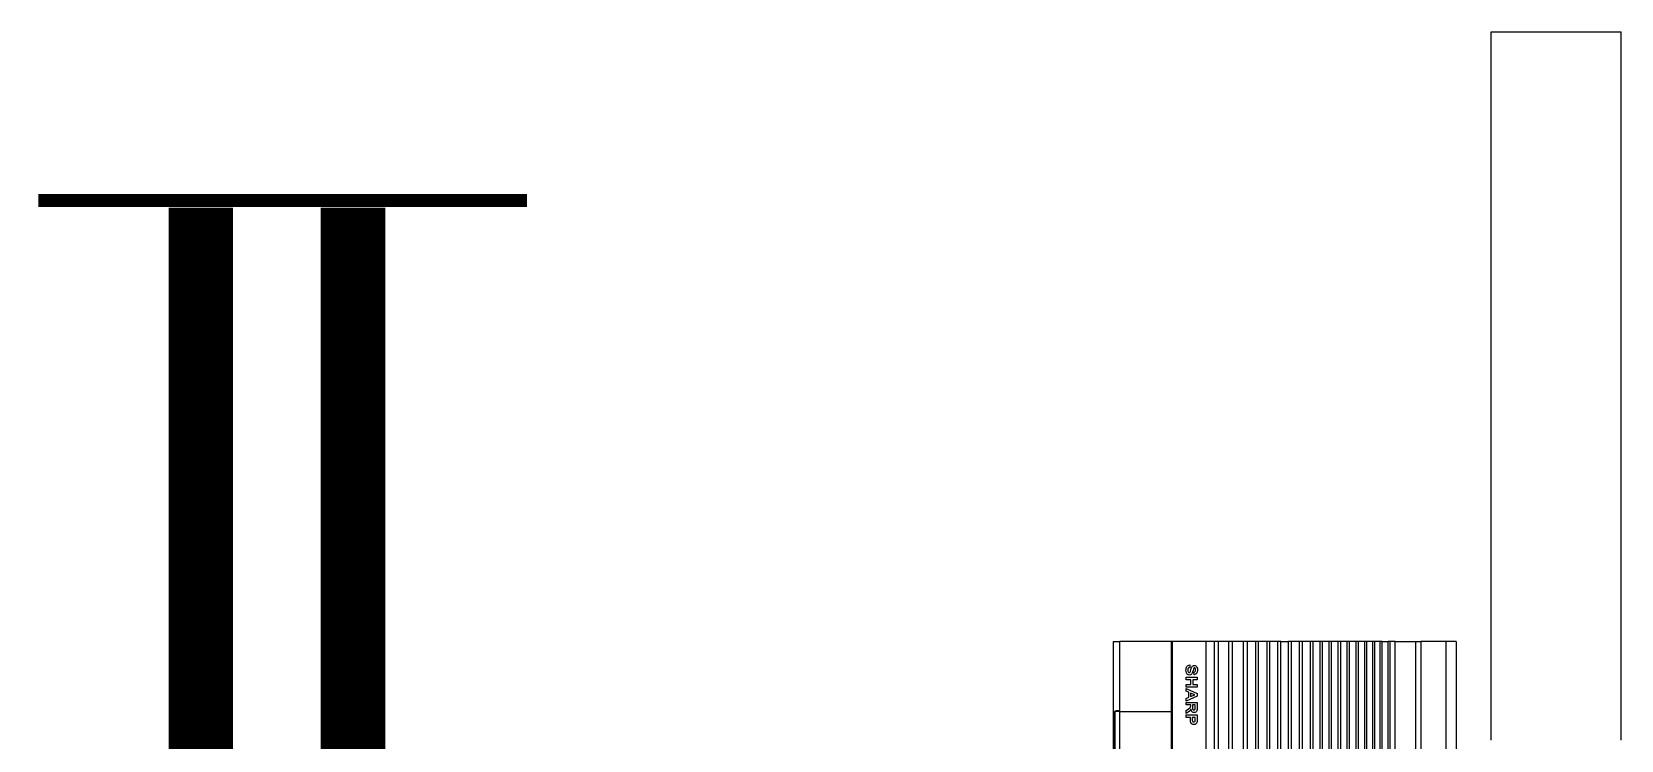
# Model space of a CAD drawing. Header units: inches. Extents: x 16928 to 514628, y -1471 to 241387.
# Drawn here: x 305672 to 307017, y 44076 to 44676 of the extents above; entities that cross this region are included whole.
import ezdxf

# ---------------------------------------------------------------- set-up
doc = ezdxf.new("R2010")
doc.units = ezdxf.units.IN
doc.header["$MEASUREMENT"] = 0
for name, color, linetype in [('Edges', 7, 'Continuous'), ('FITTING', 8, 'Continuous'), ('partition', 8, 'Continuous')]:
    doc.layers.add(name, color=color, linetype=linetype)

# ---------------------------------------------------------------- blocks, each defined once
blk = doc.blocks.new('air con')
at = {"layer": 'Edges'}
for p, q in [((71.4, 41.9), (152.4, 41.9)), ((71.4, 41.9), (71.4, 41.09)), ((71.4, 41.09), (152.4, 41.09)), ((71.4, 41.09), (71.4, 39.12)), ((71.4, 39.12), (152.4, 39.12)), ((71.4, 38.72), (71.4, 39.12)), ((152.4, 38.72), (71.4, 38.72)), ((71.4, 37.09), (71.4, 38.72)), ((71.4, 37.09), (71.4, 36.7)), ((152.4, 37.09), (71.4, 37.09)), ((152.4, 36.7), (71.4, 36.7)), ((71.4, 36.7), (71.4, 36.54)), ((152.4, 36.54), (71.4, 36.54)), ((71.4, 36.08), (71.4, 36.54)), ((152.4, 36.08), (71.4, 36.08)), ((71.4, 36.08), (71.4, 35.91)), ((152.4, 35.91), (71.4, 35.91)), ((71.4, 35.91), (71.4, 35.49)), ((71.4, 35.49), (71.4, 35.34)), ((152.4, 35.49), (71.4, 35.49)), ((152.4, 35.34), (71.4, 35.34)), ((71.4, 35.34), (71.4, 34.88)), ((152.4, 34.88), (71.4, 34.88)), ((71.4, 34.88), (71.4, 34.71)), ((152.4, 34.71), (71.4, 34.71)), ((71.4, 34.71), (71.4, 34.21)), ((152.4, 34.21), (71.4, 34.21)), ((71.4, 34.21), (71.4, 34.02)), ((71.4, 34.02), (71.4, 33.51)), ((152.4, 34.02), (71.4, 34.02)), ((152.4, 33.51), (71.4, 33.51)), ((71.4, 33.51), (71.4, 33.33)), ((152.4, 33.33), (71.4, 33.33)), ((71.4, 33.33), (71.4, 32.83)), ((152.4, 32.83), (71.4, 32.83)), ((71.4, 32.83), (71.4, 32.62)), ((152.4, 32.62), (71.4, 32.62)), ((71.4, 32.62), (71.4, 32.1)), ((152.4, 32.1), (71.4, 32.1)), ((71.4, 32.1), (71.4, 31.91)), ((152.4, 31.91), (71.4, 31.91)), ((71.4, 31.91), (71.4, 31.38)), ((152.4, 31.38), (71.4, 31.38)), ((71.4, 31.38), (71.4, 31.19)), ((152.4, 31.19), (71.4, 31.19)), ((71.4, 31.19), (71.4, 30.65)), ((152.4, 30.65), (71.4, 30.65)), ((71.4, 30.65), (71.4, 30.44)), ((152.4, 30.44), (71.4, 30.44)), ((71.4, 30.44), (71.4, 29.79)), ((152.4, 29.79), (71.4, 29.79)), ((71.4, 29.79), (71.4, 29.56)), ((71.4, 29.56), (71.4, 28.93)), ((152.4, 29.56), (71.4, 29.56)), ((152.4, 28.93), (71.4, 28.93)), ((71.4, 28.93), (71.4, 28.71)), ((152.4, 28.71), (71.4, 28.71)), ((71.4, 28.09), (71.4, 28.71)), ((152.4, 28.09), (71.4, 28.09)), ((71.4, 28.09), (71.4, 27.87)), ((71.4, 27.87), (71.4, 27.23)), ((152.4, 27.87), (71.4, 27.87)), ((152.4, 27.23), (71.4, 27.23)), ((71.4, 27.23), (71.4, 27.02)), ((71.4, 27.02), (71.4, 26.35)), ((152.4, 27.02), (71.4, 27.02)), ((152.4, 26.35), (71.4, 26.35)), ((71.4, 26.35), (71.4, 26.12)), ((152.4, 26.12), (71.4, 26.12)), ((71.4, 26.12), (71.4, 25.47)), ((152.4, 25.47), (71.4, 25.47)), ((71.4, 25.47), (71.4, 25.16)), ((152.4, 25.16), (71.4, 25.16)), ((71.4, 25.16), (71.4, 24.3)), ((152.4, 24.3), (71.4, 24.3)), ((71.4, 24.3), (71.4, 24)), ((152.4, 24), (71.4, 24)), ((71.4, 24), (71.4, 23.18)), ((71.4, 23.18), (71.4, 22.88)), ((152.4, 23.18), (71.4, 23.18)), ((152.4, 22.88), (71.4, 22.88)), ((71.4, 22.88), (71.4, 22.21)), ((152.4, 22.21), (71.4, 22.21)), ((71.4, 22.21), (71.4, 19.57)), ((73.28, 21.28), (73.29, 21.35)), ((73.29, 21.35), (73.33, 21.41)), ((73.33, 21.41), (73.38, 21.46)), ((73.38, 21.46), (73.45, 21.49)), ((73.45, 21.49), (73.54, 21.52)), ((73.48, 21.32), (73.47, 21.29)), ((73.47, 21.29), (73.48, 21.26)), ((73.5, 21.35), (73.48, 21.32)), ((73.56, 21.37), (73.5, 21.35)), ((73.54, 21.52), (73.64, 21.52)), ((73.64, 21.38), (73.56, 21.37)), ((73.64, 21.52), (73.73, 21.52)), ((73.71, 21.37), (73.64, 21.38)), ((73.77, 21.35), (73.71, 21.37)), ((73.73, 21.52), (73.8, 21.51)), ((73.8, 21.31), (73.77, 21.35)), ((73.8, 21.51), (73.87, 21.48)), ((73.82, 21.25), (73.8, 21.31)), ((73.87, 21.48), (73.92, 21.45)), ((73.92, 21.45), (73.96, 21.41)), ((73.96, 21.41), (73.99, 21.37)), ((73.99, 21.37), (74.01, 21.32)), ((74.01, 21.32), (74.02, 21.26)), ((74.21, 20.64), (74.21, 21.51)), ((74.21, 21.51), (74.41, 21.51)), ((74.41, 21.51), (74.41, 21.17)), ((74.8, 21.17), (74.8, 21.51)), ((74.8, 21.51), (75, 21.51)), ((75, 21.51), (75, 20.64)), ((75.11, 20.64), (75.49, 21.51)), ((75.59, 21.31), (75.46, 20.98)), ((75.49, 21.51), (75.7, 21.51)), ((75.73, 20.98), (75.59, 21.31)), ((75.7, 21.51), (76.09, 20.64)), ((76.2, 20.64), (76.2, 21.51)), ((76.2, 21.51), (76.62, 21.51)), ((76.55, 21.36), (76.4, 21.36)), ((76.4, 21.36), (76.4, 21.14)), ((76.7, 21.36), (76.55, 21.36)), ((76.62, 21.51), (76.75, 21.5)), ((76.74, 21.35), (76.7, 21.36)), ((76.77, 21.33), (76.74, 21.35)), ((76.75, 21.5), (76.85, 21.49)), ((76.79, 21.29), (76.77, 21.33)), ((76.8, 21.25), (76.79, 21.29)), ((76.85, 21.49), (76.91, 21.45)), ((76.91, 21.45), (76.96, 21.4)), ((76.96, 21.4), (76.99, 21.34)), ((76.99, 21.34), (77, 21.27)), ((77.19, 20.64), (77.19, 21.51)), ((77.19, 21.51), (77.51, 21.51)), ((77.39, 21.36), (77.39, 21.12)), ((77.48, 21.36), (77.39, 21.36)), ((77.63, 21.36), (77.48, 21.36)), ((77.51, 21.51), (77.66, 21.51)), ((77.67, 21.34), (77.63, 21.36)), ((77.66, 21.51), (77.74, 21.5)), ((77.71, 21.32), (77.67, 21.34)), ((77.73, 21.28), (77.71, 21.32)), ((77.74, 21.24), (77.73, 21.28)), ((77.74, 21.5), (77.82, 21.47)), ((77.82, 21.47), (77.89, 21.41)), ((77.89, 21.41), (77.91, 21.38)), ((77.91, 21.38), (77.93, 21.34)), ((77.93, 21.34), (77.94, 21.29)), ((77.94, 21.29), (77.94, 21.24)), ((73.25, 20.92), (73.44, 20.94)), ((73.26, 20.85), (73.25, 20.92)), ((73.29, 20.79), (73.26, 20.85)), ((73.29, 21.23), (73.28, 21.28)), ((73.31, 21.19), (73.29, 21.23)), ((73.32, 20.74), (73.29, 20.79)), ((73.33, 21.14), (73.31, 21.19)), ((73.37, 20.7), (73.32, 20.74)), ((73.37, 21.11), (73.33, 21.14)), ((73.41, 21.08), (73.37, 21.11)), ((73.42, 20.67), (73.37, 20.7)), ((73.46, 21.06), (73.41, 21.08)), ((73.49, 20.64), (73.42, 20.67)), ((73.44, 20.94), (73.47, 20.86)), ((73.6, 21.02), (73.46, 21.06)), ((73.47, 20.86), (73.51, 20.81)), ((73.48, 21.26), (73.5, 21.24)), ((73.57, 20.63), (73.49, 20.64)), ((73.5, 21.24), (73.57, 21.21)), ((73.51, 20.81), (73.57, 20.78)), ((73.57, 21.21), (73.68, 21.18)), ((73.57, 20.78), (73.66, 20.77)), ((73.65, 20.62), (73.57, 20.63)), ((73.76, 20.98), (73.6, 21.02)), ((73.77, 20.63), (73.65, 20.62)), ((73.66, 20.77), (73.74, 20.78)), ((73.68, 21.18), (73.81, 21.15)), ((73.74, 20.78), (73.8, 20.81)), ((73.8, 20.96), (73.76, 20.98)), ((73.87, 20.66), (73.77, 20.63)), ((73.83, 20.94), (73.8, 20.96)), ((73.8, 20.81), (73.84, 20.85)), ((73.81, 21.15), (73.9, 21.12)), ((74.02, 21.26), (73.82, 21.25)), ((73.84, 20.92), (73.83, 20.94)), ((73.85, 20.89), (73.84, 20.92)), ((73.84, 20.85), (73.85, 20.89)), ((73.94, 20.7), (73.87, 20.66)), ((73.9, 21.12), (73.96, 21.08)), ((74, 20.75), (73.94, 20.7)), ((73.96, 21.08), (74.01, 21.03)), ((74.04, 20.82), (74, 20.75)), ((74.01, 21.03), (74.04, 20.97)), ((74.04, 20.97), (74.05, 20.89)), ((74.05, 20.89), (74.04, 20.82)), ((74.41, 20.64), (74.21, 20.64)), ((74.41, 21.17), (74.8, 21.17)), ((74.8, 21.02), (74.41, 21.02)), ((74.41, 21.02), (74.41, 20.64)), ((74.8, 20.64), (74.8, 21.02)), ((75, 20.64), (74.8, 20.64)), ((75.32, 20.64), (75.11, 20.64)), ((75.4, 20.84), (75.32, 20.64)), ((75.79, 20.84), (75.4, 20.84)), ((75.46, 20.98), (75.73, 20.98)), ((75.88, 20.64), (75.79, 20.84)), ((76.09, 20.64), (75.88, 20.64)), ((76.4, 20.64), (76.2, 20.64)), ((76.4, 21.14), (76.54, 21.14)), ((76.44, 21), (76.4, 21)), ((76.4, 21), (76.4, 20.64)), ((76.5, 21), (76.44, 21)), ((76.54, 20.99), (76.5, 21)), ((76.54, 21.14), (76.66, 21.14)), ((76.57, 20.98), (76.54, 20.99)), ((76.6, 20.96), (76.57, 20.98)), ((76.7, 20.83), (76.6, 20.96)), ((76.66, 21.14), (76.72, 21.15)), ((76.85, 20.64), (76.7, 20.83)), ((76.72, 21.15), (76.75, 21.17)), ((76.8, 21.03), (76.74, 21.02)), ((76.74, 21.02), (76.8, 20.99)), ((76.75, 21.17), (76.78, 21.19)), ((76.78, 21.19), (76.79, 21.22)), ((76.79, 21.22), (76.8, 21.25)), ((76.86, 21.05), (76.8, 21.03)), ((76.8, 20.99), (76.85, 20.95)), ((76.85, 20.95), (76.9, 20.89)), ((77.08, 20.64), (76.85, 20.64)), ((76.9, 21.07), (76.86, 21.05)), ((76.94, 21.1), (76.9, 21.07)), ((76.9, 20.89), (76.96, 20.81)), ((76.97, 21.14), (76.94, 21.1)), ((76.96, 20.81), (77.08, 20.64)), ((76.99, 21.18), (76.97, 21.14)), ((77, 21.22), (76.99, 21.18)), ((77, 21.27), (77, 21.22)), ((77.39, 20.64), (77.19, 20.64)), ((77.39, 21.12), (77.5, 21.12)), ((77.52, 20.97), (77.39, 20.97)), ((77.39, 20.97), (77.39, 20.64)), ((77.5, 21.12), (77.59, 21.12)), ((77.64, 20.97), (77.52, 20.97)), ((77.59, 21.12), (77.65, 21.13)), ((77.72, 20.98), (77.64, 20.97)), ((77.65, 21.13), (77.69, 21.15)), ((77.69, 21.15), (77.72, 21.17)), ((77.72, 21.17), (77.73, 21.2)), ((77.78, 21), (77.72, 20.98)), ((77.73, 21.2), (77.74, 21.24)), ((77.83, 21.02), (77.78, 21)), ((77.87, 21.06), (77.83, 21.02)), ((77.91, 21.11), (77.87, 21.06)), ((77.93, 21.17), (77.91, 21.11)), ((77.94, 21.24), (77.93, 21.17)), ((152.4, 19.57), (71.4, 19.57)), ((71.4, 19.57), (71.4, 19.49)), ((152.4, 19.49), (71.4, 19.49)), ((71.4, 19.49), (71.4, 15.42)), ((76.92, 15.42), (76.92, 19.49)), ((76.92, 18.47), (76.92, 18.81)), ((76.92, 18.13), (76.92, 18.47)), ((76.92, 17.8), (76.92, 18.13)), ((76.92, 17.48), (76.92, 17.8)), ((76.92, 17.16), (76.92, 17.48)), ((76.92, 16.85), (76.92, 17.16)), ((76.92, 16.55), (76.92, 16.85)), ((76.92, 16.26), (76.92, 16.55)), ((76.86, 15.42), (71.4, 15.42)), ((71.4, 14.9), (71.4, 15.42)), ((76.92, 15.42), (76.86, 15.42)), ((76.86, 15.42), (76.86, 15.14)), ((76.92, 15.14), (76.86, 15.14)), ((76.86, 15.05), (76.86, 15.14)), ((76.92, 15.05), (76.86, 15.05)), ((76.92, 15.97), (76.92, 16.26)), ((76.92, 15.69), (76.92, 15.97)), ((76.92, 15.42), (76.92, 15.69)), ((76.92, 15.42), (76.92, 15.14)), ((146.42, 15.42), (76.92, 15.42)), ((76.92, 15.14), (76.92, 15.05)), ((146.42, 15.05), (76.92, 15.05)), ((76.92, 15.05), (76.92, 15.01)), ((71.4, 14.9), (152.4, 14.9)), ((146.42, 15.01), (76.92, 15.01))]:
    blk.add_line(p, q, dxfattribs=at)

msp = doc.modelspace()

# ---------------------------------------------------------------- linework, layer by layer
at = {"layer": 'FITTING', "color": 3}
for points, const_width in [([(305814.9, 43626.7), (305814.9, 44526.7)], 54.6), ([(305943.8, 43626.7), (305943.8, 44526.7)], 54.6), ([(305677.3, 44532.7), (305962.4, 44532.7)], 10.9), ([(305816, 44532.7), (306091.2, 44532.7)], 10.9)]:
    msp.add_lwpolyline(points, dxfattribs=dict(at, const_width=const_width))
at = {"layer": 'partition'}
for p, q in [((306907.5, 44675.5), (307017.5, 44675.5)), ((306907.5, 44075.5), (306907.5, 44675.5)), ((307017.5, 44075.5), (307017.5, 44675.5))]:
    msp.add_line(p, q, dxfattribs=at)

# ---------------------------------------------------------------- block references
at = {"xscale": 10.74849191040555, "yscale": 10.74849191040555, "zscale": 10.74849191040555, "rotation": 270}
msp.add_blockref('air con', (306427.3, 44926.6), dxfattribs=at)

doc.saveas('drawing.dxf')
